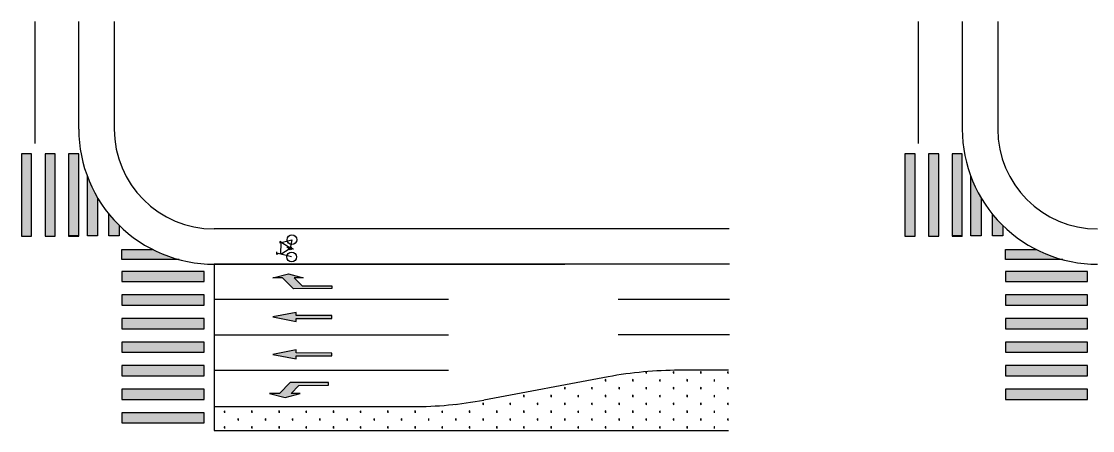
# Model space of a CAD drawing. Header units: millimetres. Extents: x -87150 to -43157, y 34118 to 68472.
# Drawn here: x -43816.4 to -43470, y 34398 to 34530.5 of the extents above; entities that cross this region are included whole.
import ezdxf

# ---------------------------------------------------------------- set-up
doc = ezdxf.new("R2010")
doc.units = ezdxf.units.MM
doc.linetypes.add('ACAD_ISO03W100', pattern=[30, 12, -18])
for name, color, linetype in [('ROADMARK', 7, 'Continuous'), ('tj车道功能', 7, 'Continuous'), ('tj道路标线', 7, 'Continuous'), ('人行横道', 7, 'Continuous')]:
    doc.layers.add(name, color=color, linetype=linetype)
pattern_1 = [(90, (4340.260903, -4143.67445), (-0.0481185363, 0.08334375), [0.0555625, -0.111125]), (210, (4340.260903, -4143.67445), (-0.0481185366, -0.0833437498), [0.0555625, -0.111125]), (150, (4340.260903, -4143.67445), (-0.0962370729, 2e-10), [-0.111125, 0.0555625])]

# ---------------------------------------------------------------- blocks, each defined once
blk = doc.blocks.new('*U41')
h = blk.add_hatch()
h.set_pattern_fill('HONEY', color=256, scale=0.0175, angle=90)
h.set_pattern_definition(pattern_1)
h.paths.add_polyline_path([(13.28, 1.65), (-13.28, 1.65), (-13.28, -1.65), (13.28, -1.65)])
blk.add_lwpolyline([(13.28, 1.65), (-13.28, 1.65), (-13.28, -1.65), (13.28, -1.65)], close=True)
blk = doc.blocks.new('*U42')
at = {"color": 0, "linetype": 'ByBlock', "lineweight": -2, "transparency": 16777216}
for p in [(0, 0), (0, -7.62), (0, -15.25), (0, -22.87), (0, -30.5), (0, -38.12), (0, -45.75)]:
    blk.add_blockref('*U41', p, dxfattribs=at)
blk = doc.blocks.new('*U44')
h = blk.add_hatch()
h.set_pattern_fill('HONEY', color=256, scale=0.0175, angle=90)
h.set_pattern_definition(pattern_1)
h.paths.add_polyline_path([(13.28, 1.65), (-13.28, 1.65), (-13.28, -1.65), (13.28, -1.65)])
blk.add_lwpolyline([(13.28, 1.65), (-13.28, 1.65), (-13.28, -1.65), (13.28, -1.65)], close=True)
blk = doc.blocks.new('*U43')
at = {"color": 0, "linetype": 'ByBlock', "lineweight": -2, "transparency": 16777216}
for p in [(0, 0), (0, -7.62), (0, -15.25)]:
    blk.add_blockref('*U44', p, dxfattribs=at)
blk = doc.blocks.new('BIKE')
at = {"layer": '人行横道'}
for p, q in [((0, 0), (0.35, 1.41)), ((0.35, 1.41), (0.25, 1.53)), ((0.25, 1.53), (0.55, 1.53)), ((0.28, 1.11), (1.51, 1.1)), ((0.28, 1.11), (0.9, 0.16)), ((0.9, 0.16), (1.6, 1.23)), ((1.6, 1.23), (1.42, 1.24)), ((0.9, 0.16), (0.87, -0.14)), ((0.9, 0.16), (0.95, 0.43)), ((1.8, -0.03), (0.9, 0.16)), ((0.95, 0.43), (1.01, 0.42)), ((1.51, 1.1), (1.8, -0.03)), ((0.87, -0.14), (0.77, -0.11))]:
    blk.add_line(p, q, dxfattribs=at)
for centre, radius in [((0, 0), 0.497), ((0.9, 0.16), 0.158), ((1.8, -0.03), 0.497)]:
    blk.add_circle(centre, radius, dxfattribs=at)
blk = doc.blocks.new('1W')
at = {"layer": 'ROADMARK', "color": 0}
blk.add_lwpolyline([(-0.225, -1.2), (-0.075, -1.2), (-0.075, -3), (0.075, -3), (0.075, -1.2), (0.225, -1.2), (0, 0)], close=True, dxfattribs=at)
for points in [[(-0.225, -1.2), (0.225, -1.2), (0, 0)], [(-0.075, -3), (0.075, -3), (-0.075, -1.2), (0.075, -1.2)]]:
    blk.add_solid(points, dxfattribs=at)
blk = doc.blocks.new('1WT')
at = {"layer": 'ROADMARK', "color": 0}
blk.add_lwpolyline([(0, 0), (0.2, -0.8), (0, -1.55), (0, -1.1), (-0.4, -1.5), (-0.4, -3), (-0.55, -3), (-0.55, -1.05), (0, -0.5)], close=True, dxfattribs=at)
for points in [[(0, 0), (0, -1.55), (0.2, -0.8)], [(-0.55, -1.05), (-0.4, -1.5), (0, -0.5), (0, -1.1)], [(-0.55, -1.05), (-0.4, -1.5), (-0.55, -3), (-0.4, -3)]]:
    blk.add_solid(points, dxfattribs=at)
blk = doc.blocks.new('*U48')
h = blk.add_hatch()
h.set_pattern_fill('HONEY', color=256, scale=0.0175, angle=90)
h.set_pattern_definition(pattern_1)
h.paths.add_polyline_path([(13.28, 1.65), (-13.28, 1.65), (-13.28, -1.65), (13.28, -1.65)])
blk.add_lwpolyline([(13.28, 1.65), (-13.28, 1.65), (-13.28, -1.65), (13.28, -1.65)], close=True)
blk = doc.blocks.new('*U45')
at = {"color": 0, "linetype": 'ByBlock', "lineweight": -2, "transparency": 16777216}
for p in [(0, 0), (0, -7.62), (0, -15.25), (0, -22.87), (0, -30.5), (0, -38.12)]:
    blk.add_blockref('*U48', p, dxfattribs=at)
blk = doc.blocks.new('*U47')
h = blk.add_hatch()
h.set_pattern_fill('HONEY', color=256, scale=0.0175, angle=90)
h.set_pattern_definition(pattern_1)
h.paths.add_polyline_path([(13.28, 1.65), (-13.28, 1.65), (-13.28, -1.65), (13.28, -1.65)])
blk.add_lwpolyline([(13.28, 1.65), (-13.28, 1.65), (-13.28, -1.65), (13.28, -1.65)], close=True)
blk = doc.blocks.new('*U46')
at = {"color": 0, "linetype": 'ByBlock', "lineweight": -2, "transparency": 16777216}
for p in [(0, 0), (0, -7.62), (0, -15.25)]:
    blk.add_blockref('*U47', p, dxfattribs=at)

msp = doc.modelspace()

# ---------------------------------------------------------------- hatches: boundary and pattern name
at = {"linetype": 'ACAD_ISO03W100'}
h = msp.add_hatch(color=256, dxfattribs=at)
h.dxf.hatch_style = 1
h.paths.add_polyline_path([(-43757.37, 34403.8), (-43783.92, 34403.8), (-43783.92, 34400.5), (-43757.37, 34400.5)])
h.paths.add_polyline_path([(-43757.37, 34411.43), (-43783.92, 34411.43), (-43783.92, 34408.12), (-43757.37, 34408.12)])
h.paths.add_polyline_path([(-43757.37, 34419.05), (-43783.92, 34419.05), (-43783.92, 34415.75), (-43757.37, 34415.75)])
h.paths.add_polyline_path([(-43791.8, 34473.39, -0.043935), (-43795.1, 34480.32), (-43795.1, 34461.02), (-43791.8, 34461.02)])
h.paths.add_polyline_path([(-43784.8, 34464.44, -0.002024), (-43785.05, 34464.69, -0.026086), (-43788.11, 34468.08), (-43788.11, 34461.02), (-43784.8, 34461.02)])
h.paths.add_polyline_path([(-43797.87, 34487.57), (-43801.17, 34487.57), (-43801.17, 34461.02), (-43797.87, 34461.02)])
h.paths.add_polyline_path([(-43805.49, 34487.57), (-43808.8, 34487.57), (-43808.8, 34461.02), (-43805.49, 34461.02)])
h.paths.add_polyline_path([(-43813.12, 34487.57), (-43816.42, 34487.57), (-43816.42, 34461.02), (-43813.12, 34461.02)])
h.paths.add_polyline_path([(-43774, 34456.65), (-43783.92, 34456.65), (-43783.92, 34453.35), (-43765.37, 34453.35, -0.052926)])
h.paths.add_polyline_path([(-43757.37, 34449.55), (-43783.92, 34449.55), (-43783.92, 34446.24), (-43757.37, 34446.24)])
h = msp.add_hatch(color=256, dxfattribs=at)
h.dxf.hatch_style = 1
h.paths.add_polyline_path([(-43471.63, 34411.43), (-43498.18, 34411.43), (-43498.18, 34408.12), (-43471.63, 34408.12)])
h.paths.add_polyline_path([(-43527.37, 34487.57), (-43530.68, 34487.57), (-43530.68, 34461.02), (-43527.37, 34461.02)])
h = msp.add_hatch(color=256, dxfattribs=at)
h.dxf.hatch_style = 1
h.paths.add_polyline_path([(-43471.63, 34441.92), (-43498.18, 34441.92), (-43498.18, 34438.62), (-43471.63, 34438.62)])
h.paths.add_polyline_path([(-43512.12, 34487.57), (-43515.43, 34487.57), (-43515.43, 34461.02), (-43512.12, 34461.02)])
h.paths.add_polyline_path([(-43519.75, 34487.57), (-43523.05, 34487.57), (-43523.05, 34461.02), (-43519.75, 34461.02)])
h.paths.add_polyline_path([(-43471.63, 34411.43), (-43498.18, 34411.43), (-43498.18, 34408.12), (-43471.63, 34408.12)])
h.paths.add_polyline_path([(-43471.63, 34419.05), (-43498.18, 34419.05), (-43498.18, 34415.75), (-43471.63, 34415.75)])
h = msp.add_hatch()
h.set_pattern_fill('HONEY', color=256, scale=0.0175, angle=90)
h.set_pattern_definition([(90, (-39430.386623, 30304.22208), (-0.0481185363, 0.08334375), [0.0555625, -0.111125]), (210, (-39430.386623, 30304.22208), (-0.0481185366, -0.0833437498), [0.0555625, -0.111125]), (150, (-39430.386623, 30304.22208), (-0.0962370729, 2e-10), [-0.111125, 0.0555625])])
h.paths.add_polyline_path([(-43774, 34456.65), (-43783.92, 34456.65), (-43783.92, 34453.35), (-43765.37, 34453.35, -0.052926)])
h.paths.add_polyline_path([(-43784.8, 34464.44, -0.002024), (-43785.05, 34464.69, -0.026086), (-43788.11, 34468.08), (-43788.11, 34461.02), (-43784.8, 34461.02)])
h.paths.add_polyline_path([(-43791.8, 34473.39, -0.043935), (-43795.1, 34480.32), (-43795.1, 34461.02), (-43791.8, 34461.02)])
h = msp.add_hatch()
h.set_pattern_fill('HONEY', color=256, scale=0.0175, angle=90)
h.set_pattern_definition([(90, (-39144.643837, 30304.22208), (-0.0481185363, 0.08334375), [0.0555625, -0.111125]), (210, (-39144.643837, 30304.22208), (-0.0481185366, -0.0833437498), [0.0555625, -0.111125]), (150, (-39144.643837, 30304.22208), (-0.0962370729, 2e-10), [-0.111125, 0.0555625])])
h.paths.add_polyline_path([(-43488.25, 34456.65), (-43498.18, 34456.65), (-43498.18, 34453.35), (-43479.63, 34453.35, -0.052926)])
h.paths.add_polyline_path([(-43499.06, 34464.44, -0.002024), (-43499.31, 34464.69, -0.026086), (-43502.36, 34468.08), (-43502.36, 34461.02), (-43499.06, 34461.02)])
h.paths.add_polyline_path([(-43506.06, 34473.39, -0.043935), (-43509.36, 34480.32), (-43509.36, 34461.02), (-43506.06, 34461.02)])
h = msp.add_hatch(color=256, dxfattribs=at)
h.dxf.hatch_style = 1
h.paths.add_polyline_path([(-43499.06, 34464.44, -0.002024), (-43499.31, 34464.69, -0.026086), (-43502.36, 34468.08), (-43502.36, 34461.02), (-43499.06, 34461.02)])
h.paths.add_polyline_path([(-43506.06, 34473.39, -0.043935), (-43509.36, 34480.32), (-43509.36, 34461.02), (-43506.06, 34461.02)])
h = msp.add_hatch(color=256, dxfattribs=at)
h.dxf.hatch_style = 1
h.paths.add_polyline_path([(-43479.63, 34453.35, -0.052926), (-43488.25, 34456.65), (-43498.18, 34456.65), (-43498.18, 34453.35)])
h = msp.add_hatch(color=256, dxfattribs=at)
h.dxf.hatch_style = 1
h.paths.add_polyline_path([(-43757.37, 34438.62), (-43757.37, 34441.92), (-43783.92, 34441.92), (-43783.92, 34438.62)])
h = msp.add_hatch(color=256, dxfattribs=at)
h.dxf.hatch_style = 1
h.paths.add_polyline_path([(-43471.63, 34431), (-43471.63, 34434.3), (-43498.18, 34434.3), (-43498.18, 34431)])
h.paths.add_polyline_path([(-43498.18, 34426.68), (-43498.18, 34423.37), (-43471.63, 34423.37), (-43471.63, 34426.68)])
at = {"linetype": 'ByBlock'}
h = msp.add_hatch(dxfattribs=at)
h.set_pattern_fill('SWAMP', color=256, scale=0.2, angle=90)
h.set_pattern_definition([(90, (-39430.3866, 30304.222), (-4.399409, 2.54), [0.635, -4.445]), (180, (-39430.3866, 30304.5396), (-4.399409, -2.54), [0.3175, -8.481318]), (180, (-39430.3866, 30304.619), (-4.399409, -2.54), [0.254, -8.544818]), (180, (-39430.3866, 30304.4602), (-4.399409, -2.54), [0.254, -8.544818]), (150, (-39430.3866, 30304.6983), (-4.399409, -2.54), [0.2032, -4.8768]), (210, (-39430.3866, 30304.381), (-2e-09, -5.08), [0.2032, -4.8768])])
h.paths.add_polyline_path([(-43587.79, 34417.54), (-43603.73, 34417.54, 0.046191), (-43626.68, 34415.41), (-43666.88, 34407.9, -0.046191), (-43689.83, 34405.78), (-43754.12, 34405.78), (-43754.12, 34398.01), (-43587.79, 34398.01)])
at = {"layer": 'ROADMARK'}
h = msp.add_hatch(color=256, dxfattribs=at)
h.dxf.hatch_style = 1
h.paths.add_polyline_path([(-43471.63, 34449.55), (-43498.18, 34449.55), (-43498.18, 34446.24), (-43471.63, 34446.24)])
h.paths.add_polyline_path([(-43757.37, 34434.3), (-43783.92, 34434.3), (-43783.92, 34431), (-43757.37, 34431)])
h = msp.add_hatch(color=256, dxfattribs=at)
h.dxf.hatch_style = 1
h.paths.add_polyline_path([(-43757.37, 34426.68), (-43783.92, 34426.68), (-43783.92, 34423.37), (-43757.37, 34423.37)])

# ---------------------------------------------------------------- linework, layer by layer
at = {"linetype": 'ByBlock'}
for p, q in [((-43812.03, 34491.01), (-43812.03, 34530.48)), ((-43797.87, 34495.62), (-43797.87, 34530.48)), ((-43786.42, 34530.48), (-43786.42, 34495.62)), ((-43526.29, 34491.01), (-43526.29, 34530.48)), ((-43512.12, 34495.62), (-43512.12, 34530.48)), ((-43500.68, 34530.48), (-43500.68, 34495.62)), ((-43587.55, 34463.32), (-43754.12, 34463.32)), ((-43754.12, 34451.87), (-43640.63, 34451.87)), ((-43587.38, 34451.87), (-43754.12, 34451.87)), ((-43678.25, 34440.43), (-43754.12, 34440.43)), ((-43754.12, 34428.98), (-43678.25, 34428.98)), ((-43754.12, 34417.54), (-43678.25, 34417.54)), ((-43587.79, 34417.54), (-43603.73, 34417.54)), ((-43626.68, 34415.41), (-43666.88, 34407.9)), ((-43754.12, 34405.78), (-43689.83, 34405.78)), ((-43754.12, 34398.01), (-43587.79, 34398.01))]:
    msp.add_line(p, q, dxfattribs=at)
at = {"linetype": 'ByBlock', "lineweight": 30}
msp.add_line((-43754.12, 34451.87), (-43754.12, 34398.01), dxfattribs=at)
at = {"linetype": 'ACAD_ISO03W100', "ltscale": 3}
for p, q in [((-43587.38, 34440.43), (-43668.35, 34440.43)), ((-43587.38, 34428.98), (-43668.14, 34428.98))]:
    msp.add_line(p, q, dxfattribs=at)
for points in [[(-43791.8, 34473.39), (-43791.8, 34461.02), (-43795.1, 34461.02), (-43795.1, 34480.32)], [(-43506.06, 34473.39), (-43506.06, 34461.02), (-43509.36, 34461.02), (-43509.36, 34480.32)], [(-43784.8, 34464.44), (-43784.8, 34461.02), (-43788.11, 34461.02), (-43788.11, 34468.08)], [(-43499.06, 34464.44), (-43499.06, 34461.02), (-43502.36, 34461.02), (-43502.36, 34468.08)], [(-43765.37, 34453.35), (-43783.92, 34453.35), (-43783.92, 34456.65), (-43774, 34456.65)], [(-43479.63, 34453.35), (-43498.18, 34453.35), (-43498.18, 34456.65), (-43488.25, 34456.65)]]:
    msp.add_lwpolyline(points)
for points in [[(-43797.87, 34461.02), (-43801.17, 34461.02), (-43801.17, 34461.02), (-43797.87, 34461.02)], [(-43512.12, 34461.02), (-43515.43, 34461.02), (-43515.43, 34461.02), (-43512.12, 34461.02)]]:
    msp.add_lwpolyline(points, close=True)
at = {"linetype": 'ByBlock'}
for centre, radius, start, end in [((-43754.12, 34495.62), 43.75, 180, 225), ((-43754.12, 34495.62), 32.3, 180, 270), ((-43468.38, 34495.62), 32.3, 180, 270), ((-43754.12, 34495.62), 43.75, 225, 270), ((-43468.38, 34495.62), 43.75, 225, 270), ((-43603.73, 34292.54), 125, 90, 100.5787), ((-43689.83, 34530.78), 125, 270, 280.5787)]:
    msp.add_arc(centre, radius, start, end, dxfattribs=at)
msp.add_arc((-43468.38, 34495.62), 43.75, 180, 225)

# ---------------------------------------------------------------- block references
at = {"rotation": 270}
for name, p in [('*U43', (-43799.52, 34474.29)), ('*U46', (-43513.78, 34474.29))]:
    msp.add_blockref(name, p, dxfattribs=at)
for name, p in [('*U42', (-43770.65, 34447.9)), ('*U45', (-43484.9, 34447.9))]:
    msp.add_blockref(name, p)
at = {"layer": 'tj车道功能', "yscale": 6.363275516635099, "zscale": 6.363275516658248}
for name, p, xscale, rotation in [('1WT', (-43735.16, 34447.45), 6.363275516654499, 90.04706632151382), ('1W', (-43735.16, 34434.83), 6.363275516682447, 89.84553304000055), ('1W', (-43735.16, 34422.7), 6.363275516682447, 89.84553304000055), ('1WT', (-43736.19, 34410), -6.363275516646302, 90.37316977700537)]:
    msp.add_blockref(name, p, dxfattribs=dict(at, xscale=xscale, rotation=rotation))
at = {"layer": 'tj道路标线', "xscale": 3.108801439149395, "yscale": 3.108801439149395, "zscale": 3.108801439149395, "rotation": 89.95871431809276}
msp.add_blockref('BIKE', (-43729.03, 34454.22), dxfattribs=at)

doc.saveas('drawing.dxf')
